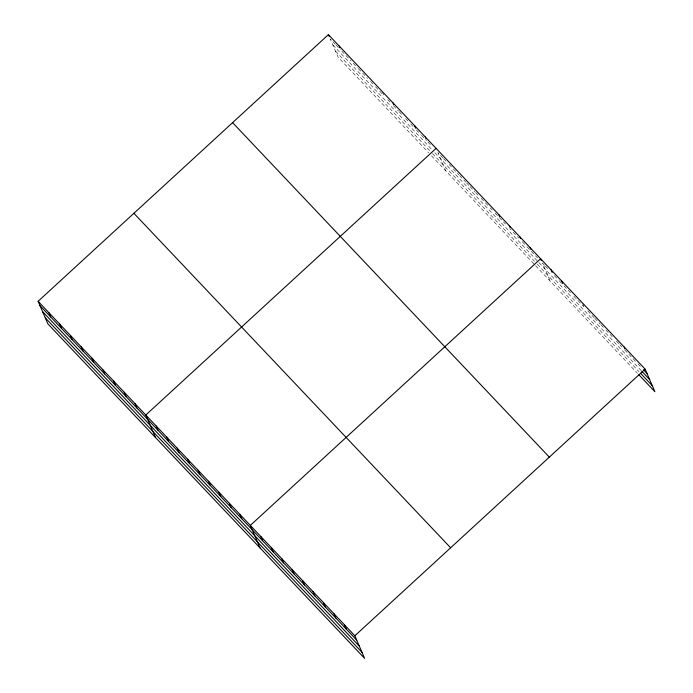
<?xml version="1.0" encoding="UTF-8"?>
<svg xmlns="http://www.w3.org/2000/svg" width="693" height="693" viewBox="0 0 693 693"><rect width="100%" height="100%" fill="white"/><g stroke="black" fill="none" stroke-linecap="round" stroke-linejoin="round"><path stroke-width="0.52" stroke-dasharray="3.46 2.6" d="M335.291 44.291L330.266 38.981L338.158 57.216L428.62 152.746M336.01 45.045L340.315 49.593M341.753 51.109L351.082 60.967M353.239 63.245L357.545 67.793M358.264 68.546L361.859 72.341M362.578 73.094L367.602 78.404M370.469 81.436L373.345 84.468M375.493 86.746L383.394 95.088M387.699 99.636L390.575 102.668M393.442 105.7L398.466 111.01M399.185 111.764L402.061 114.795M405.648 118.59L407.805 120.859M410.672 123.9L413.548 126.932M416.415 129.963L420.729 134.511M421.448 135.265L426.472 140.575M427.902 142.091L430.777 145.123M442.836 157.857L437.959 152.703L445.85 170.937M443.529 158.593L447.713 163.011M449.107 164.484L456.774 172.574M457.467 173.311L458.861 174.783M459.554 175.52L465.826 182.138M466.528 182.874L469.317 185.819M470.01 186.556L474.887 191.71M475.589 192.446L478.369 195.391M481.159 198.328L484.641 202.009M485.343 202.746L488.825 206.427M490.22 207.9L492.307 210.109M495.097 213.046L498.579 216.727M499.281 217.463L505.552 224.09M509.727 228.499L511.122 229.972M513.21 232.181L518.788 238.071M522.271 241.744L526.455 246.162M527.148 246.899L537.603 257.935M544.568 265.298L542.48 263.089L550.372 281.323M545.27 266.034L548.05 268.971M554.322 275.597L558.506 280.015M559.199 280.752L561.988 283.688M564.085 285.897L571.049 293.26M573.839 296.206L577.321 299.878M578.014 300.615L581.505 304.296M582.198 305.033L583.593 306.505M587.777 310.923L594.048 317.541M594.741 318.278L600.311 324.168M601.013 324.904L603.802 327.841M605.89 330.05L609.372 333.731M610.074 334.468L612.162 336.677M616.346 341.095L619.126 344.031M619.828 344.767L621.916 346.976M624.705 349.922L635.853 361.694M637.941 363.903L640.73 366.848M332.874 44.993L431.947 149.627M434.814 152.659L641.242 370.66M335.551 51.195L430.318 151.273M432.475 153.551L534.528 261.322M537.318 264.267L639.05 371.708M431.488 155.778L637.473 373.302M582.787 303.777L583.913 306.375M382.614 92.377L383.74 94.976"/><path stroke-width="1.04" d="M38.106 301.299L354.842 635.784L364.605 658.35L47.869 323.865L38.106 301.299L328.395 34.65L645.131 369.135L654.894 391.701L638.868 374.774M436.079 148.38L145.799 415.02L155.561 437.586M354.842 635.784L645.131 369.135M643.52 369.793L647.002 373.466M641.943 371.387L649.61 379.487M640.445 373.172L652.286 385.689M232.597 122.644L549.332 457.129M133.905 213.305L450.641 547.791M39.977 305.63L356.713 640.115M42.585 311.642L359.32 646.136M45.27 317.844L362.006 652.33M624.22 347.063L624.973 348.796M561.512 280.83L562.638 283.428M551.056 269.794L552.182 272.392M541.354 260.49L540.609 258.758L250.32 525.407L260.083 547.972M530.154 247.722L530.899 249.454M519.698 236.685L520.452 238.409M509.251 225.641L509.996 227.373M498.795 214.605L499.549 216.337M425.311 137.006L426.065 138.739M414.544 125.632L415.67 128.231M393.009 102.885L393.754 104.617M339.163 46.024L339.908 47.756M328.395 34.65L329.14 36.383M344.395 624.748L346.266 629.079M333.939 613.712L335.81 618.043M323.484 602.676L325.363 606.999M313.037 591.631L314.908 595.963M302.581 580.595L304.452 584.927M292.125 569.559L294.005 573.891M281.679 558.523L283.55 562.846M271.223 547.479L273.103 551.81M260.776 536.443L262.647 540.774M239.865 514.371L241.744 518.693M229.418 503.326L231.289 507.657M218.962 492.29L220.833 496.621M208.515 481.254L210.386 485.585M198.059 470.218L199.93 474.54M187.604 459.173L189.484 463.504M177.157 448.137L179.028 452.468M166.701 437.101L168.572 441.432M156.254 426.065L158.125 430.396M135.031 403.655L136.902 407.978M124.264 392.281L126.135 396.613M113.487 380.907L115.367 385.239M102.72 369.534L104.6 373.865M91.952 358.16L93.824 362.491M81.185 346.786L83.056 351.117M70.417 335.412L72.289 339.743M59.641 324.047L61.521 328.369M48.874 312.673L50.754 317.004"/></g></svg>
